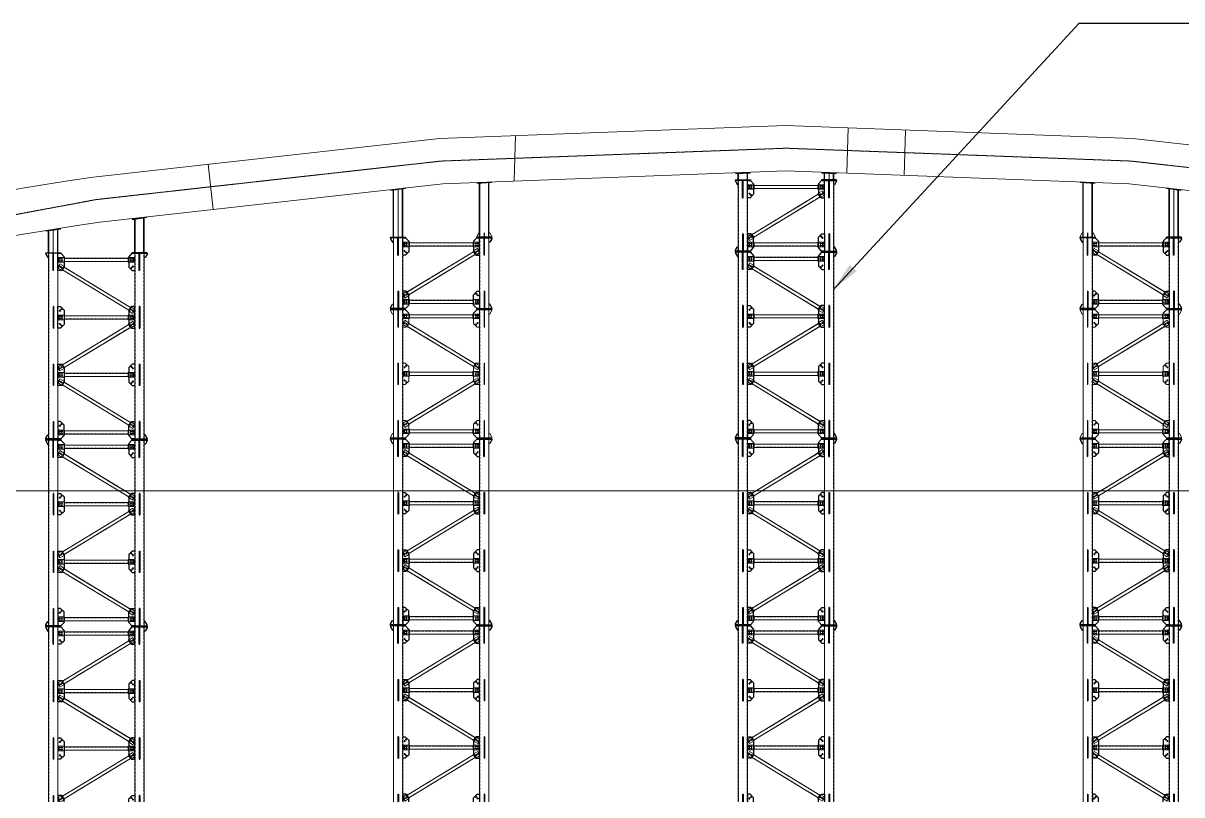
# Model space of a CAD drawing. Extents: x -2876908 to 633791, y -1383861 to 872234.
# Drawn here: x -250370 to -210044, y 766935 to 793777 of the extents above; entities that cross this region are included whole.
import ezdxf

# ---------------------------------------------------------------- set-up
doc = ezdxf.new("R2010")
doc.units = 0
doc.header["$LTSCALE"] = 5
doc.header["$MEASUREMENT"] = 0
doc.linetypes.add('CENTER', pattern=[2, 1.25, -0.25, 0.25, -0.25])
doc.linetypes.add('DASHED', pattern=[0.75, 0.5, -0.25])
doc.layers.get('0').update_dxf_attribs({"linetype": 'CONTINUOUS', "lineweight": 25})
for name, color, linetype, lineweight in [('2细实线', 5, 'CONTINUOUS', 18), ('3中心线', 6, 'CENTER', 18), ('5标注', 3, 'CONTINUOUS', 15), ('7边界线', 8, 'CONTINUOUS', 15), ('DIM', 3, 'CONTINUOUS', 0), ('STGJ_BOLT_THIN', 9, 'CONTINUOUS', 0), ('STXT_XG_END_THIN', 2, 'CONTINUOUS', 0), ('STXT_XG_THIN', 2, 'CONTINUOUS', 0), ('STXT_XG_TNDSH', 6, 'DASHED', 0)]:
    doc.layers.add(name, color=color, linetype=linetype, lineweight=lineweight)
doc.layers.add('M_Prof', color=2, linetype='CONTINUOUS')
doc.layers.add('M_Profx', color=2, linetype='CONTINUOUS')
doc.styles.add('TSSD_Dimension', font='tssdeng.shx', dxfattribs={"width": 0.7, "bigfont": 'hztxt.shx'})
doc.dimstyles.new('TSSD_100_100', dxfattribs={"dimtxt": 300, "dimasz": 100, "dimexe": 100, "dimexo": 250, "dimgap": 100, "dimtad": 1, "dimdec": 0, "dimzin": 0, "dimdsep": 46, "dimtxsty": 'TSSD_Dimension', "dimblk": 'ARCHTICK', "dimblk1": 'ARCHTICK', "dimblk2": 'ARCHTICK', "dimcen": 0, "dimdle": 100, "dimclrt": 7, "dimadec": 0, "dimazin": 0, "dimtfac": 1, "dimtdec": 0, "dimtix": 1, "dimtmove": 2, "dimatfit": 3, "dimfxl": 1, "dimtolj": 1, "dimtzin": 0, "dimarcsym": 0})

# ---------------------------------------------------------------- blocks, each defined once
blk = doc.blocks.new('立面图')
at = {"layer": '3中心线'}
blk.add_lwpolyline([(340445, 946), (349873, 5710), (362873, 11231), (375873, 15705), (388873, 19130), (400873, 21362), (412873, 22701), (424873, 23148), (436873, 22701), (448873, 21362), (460873, 19130), (473873, 15705), (486873, 11231), (499873, 5710), (509301, 946)], dxfattribs=at)
at = {"layer": '7边界线', "ltscale": 0.1}
for p, q in [((426990, 22296), (427037, 23860)), ((415411, 22024), (415458, 23588)), ((428987, 22202), (429034, 23765)), ((404764, 22591), (404939, 21021))]:
    blk.add_line(p, q, dxfattribs=at)
for points in [[(400757, 22144), (412815, 23490), (424873, 23938), (436932, 23490), (448990, 22144)], [(400990, 20580), (412932, 21913), (424873, 22357), (436815, 21913), (448757, 20580)]]:
    blk.add_lwpolyline(points, dxfattribs=at)
for centre, radius, start, end in [((426713, -151010), 175088, 98.52519, 106.95875), ((426612, -150318), 172808, 98.52687, 106.99449)]:
    blk.add_arc(centre, radius, start, end, dxfattribs=at)
blk = doc.blocks.new('孔')
blk.add_circle((22022, 20887), 13.3)
at = {"layer": 'STGJ_BOLT_THIN'}
for p, q in [((21992, 20887), (22052, 20887)), ((22022, 20917), (22022, 20857))]:
    blk.add_line(p, q, dxfattribs=at)
blk = doc.blocks.new('6.5M11')
at = {"color": 5}
for p, q in [((128499, 27955), (128499, 28558)), ((128519, 27955), (128519, 28558)), ((128519, 27955), (128499, 27955)), ((128499, 24701), (128499, 23955)), ((128499, 24701), (128519, 24701)), ((128519, 24701), (128519, 23955)), ((128519, 23955), (128499, 23955))]:
    blk.add_line(p, q, dxfattribs=at)
for p, q in [((128499, 28377), (128519, 28377)), ((128499, 28350), (128519, 28350)), ((128499, 28307), (128519, 28307)), ((128499, 28280), (128519, 28280)), ((128499, 28114), (128519, 28114)), ((128499, 28088), (128519, 28088)), ((128499, 28078), (128519, 28078)), ((128499, 28051), (128519, 28051)), ((128499, 26605), (128519, 26605)), ((128499, 26579), (128519, 26579)), ((128499, 26569), (128519, 26569)), ((128499, 26543), (128519, 26543)), ((128499, 26377), (128519, 26377)), ((128499, 26350), (128519, 26350)), ((128499, 26307), (128519, 26307)), ((128499, 26280), (128519, 26280)), ((128499, 26101), (128519, 26101)), ((128499, 26065), (128519, 26065)), ((128519, 24605), (128499, 24605)), ((128519, 24579), (128499, 24579)), ((128519, 24569), (128499, 24569)), ((128519, 24543), (128499, 24543)), ((128519, 24377), (128499, 24377)), ((128519, 24350), (128499, 24350)), ((128519, 24307), (128499, 24307)), ((128519, 24280), (128499, 24280)), ((128519, 24101), (128499, 24101)), ((128519, 24065), (128499, 24065)), ((128519, 22605), (128499, 22605)), ((128519, 22579), (128499, 22579)), ((128519, 22569), (128499, 22569)), ((128519, 22543), (128499, 22543)), ((128519, 22377), (128499, 22377)), ((128519, 22350), (128499, 22350)), ((128519, 22307), (128499, 22307)), ((128519, 22280), (128499, 22280))]:
    blk.add_line(p, q)
at = {"color": 241}
for p, q in [((128499, 26701), (128499, 25955)), ((128519, 26701), (128499, 26701)), ((128519, 26701), (128519, 25955)), ((128499, 25955), (128519, 25955)), ((128499, 22701), (128499, 22093)), ((128499, 22701), (128519, 22701)), ((128519, 22701), (128519, 22093))]:
    blk.add_line(p, q, dxfattribs=at)
at = {"color": 6}
for points in [[(128247, 28578), (128772, 28578), (128772, 28558), (128247, 28558)], [(128247, 22078), (128772, 22078), (128772, 22098), (128247, 22098)]]:
    blk.add_lwpolyline(points, close=True, dxfattribs=at)
for points in [[(128247, 28558), (128247, 28528), (128317, 28408), (128347, 28408)], [(128247, 28558), (128247, 28528), (128317, 28408), (128347, 28408)], [(128247, 22098), (128247, 22128), (128317, 22248), (128347, 22248)], [(128247, 22098), (128247, 22128), (128317, 22248), (128347, 22248)]]:
    blk.add_lwpolyline(points, dxfattribs=at)
at = {"color": 241}
for points in [[(128672, 28558), (128772, 28558), (128882, 28438), (128882, 28109), (128789, 27955), (128672, 27955), (128672, 28558)], [(128672, 24701), (128789, 24701), (128882, 24548), (128882, 24109), (128789, 23955), (128672, 23955), (128672, 24701)]]:
    blk.add_lwpolyline(points, dxfattribs=at)
at = {"color": 5}
for points in [[(128672, 26701), (128761, 26701), (128882, 26580), (128882, 26077), (128761, 25955), (128672, 25955), (128672, 26701)], [(128672, 22701), (128672, 22098), (128772, 22098), (128882, 22218), (128882, 22580), (128761, 22701), (128672, 22701)]]:
    blk.add_lwpolyline(points, dxfattribs=at)
at = {"layer": 'STXT_XG_END_THIN'}
for p, q in [((128347, 28558), (128672, 28558)), ((128347, 22098), (128672, 22098))]:
    blk.add_line(p, q, dxfattribs=at)
at = {"layer": 'STXT_XG_THIN', "color": 2}
for p, q in [((128347, 28558), (128347, 22098)), ((128672, 28558), (128672, 22098))]:
    blk.add_line(p, q, dxfattribs=at)
at = {"layer": 'STXT_XG_TNDSH', "color": 2}
for p, q in [((128355, 28558), (128355, 22098)), ((128664, 28558), (128664, 22098))]:
    blk.add_line(p, q, dxfattribs=at)
for p in [(106715, 7476), (106715, 7406), (106785, 7476), (106785, 7406), (106715, 7213), (106775, 7177), (106715, 5476), (106715, 5406), (106785, 5476), (106785, 5406), (106715, 5213), (106765, 5164), (106715, 3476), (106715, 3406), (106785, 3476), (106785, 3406), (106715, 3213), (106775, 3177)]:
    blk.add_blockref('孔', p)
at = {"xscale": -1, "rotation": 180}
for p in [(106765, 47493), (106715, 47443), (106715, 47251), (106715, 47181), (106785, 47251), (106785, 47181), (106775, 45480), (106715, 45443), (106715, 43443), (106765, 43493), (106715, 43251), (106715, 43181), (106785, 43251), (106785, 43181)]:
    blk.add_blockref('孔', p, dxfattribs=at)
blk = doc.blocks.new('6.5M222')
at = {"color": 241}
for p, q in [((130499, 27955), (130499, 28558)), ((130519, 27955), (130519, 28558)), ((130519, 27955), (130499, 27955)), ((130499, 24701), (130499, 23955)), ((130499, 24701), (130519, 24701)), ((130519, 24701), (130519, 23955)), ((130519, 23955), (130499, 23955))]:
    blk.add_line(p, q, dxfattribs=at)
for p, q in [((130499, 28377), (130519, 28377)), ((130499, 28350), (130519, 28350)), ((130499, 28307), (130519, 28307)), ((130499, 28280), (130519, 28280)), ((130499, 28114), (130519, 28114)), ((130499, 28088), (130519, 28088)), ((130499, 28078), (130519, 28078)), ((130499, 28051), (130519, 28051)), ((130499, 26605), (130519, 26605)), ((130499, 26579), (130519, 26579)), ((130499, 26569), (130519, 26569)), ((130499, 26543), (130519, 26543)), ((130499, 26377), (130519, 26377)), ((130499, 26350), (130519, 26350)), ((130499, 26307), (130519, 26307)), ((130499, 26280), (130519, 26280)), ((130499, 26101), (130519, 26101)), ((130499, 26065), (130519, 26065)), ((130519, 24605), (130499, 24605)), ((130519, 24579), (130499, 24579)), ((130519, 24569), (130499, 24569)), ((130519, 24543), (130499, 24543)), ((130519, 24377), (130499, 24377)), ((130519, 24350), (130499, 24350)), ((130519, 24307), (130499, 24307)), ((130519, 24280), (130499, 24280)), ((130519, 24101), (130499, 24101)), ((130519, 24065), (130499, 24065)), ((130499, 22605), (130519, 22605)), ((130499, 22579), (130519, 22579)), ((130499, 22569), (130519, 22569)), ((130499, 22543), (130519, 22543)), ((130499, 22377), (130519, 22377)), ((130499, 22350), (130519, 22350)), ((130499, 22307), (130519, 22307)), ((130499, 22280), (130519, 22280))]:
    blk.add_line(p, q)
at = {"color": 5}
for p, q in [((130499, 26701), (130499, 25955)), ((130519, 26701), (130499, 26701)), ((130519, 26701), (130519, 25955)), ((130499, 25955), (130519, 25955)), ((130499, 22701), (130499, 22098)), ((130519, 22701), (130499, 22701)), ((130519, 22701), (130519, 22098))]:
    blk.add_line(p, q, dxfattribs=at)
for points in [[(130347, 28558), (130247, 28558), (130137, 28438), (130137, 28077), (130258, 27955), (130347, 27955)], [(130347, 24701), (130258, 24701), (130137, 24580), (130137, 24077), (130258, 23955), (130347, 23955)]]:
    blk.add_lwpolyline(points, dxfattribs=at)
at = {"color": 6}
for points in [[(130772, 28578), (130247, 28578), (130247, 28558), (130772, 28558)], [(130772, 22078), (130247, 22078), (130247, 22098), (130772, 22098)]]:
    blk.add_lwpolyline(points, close=True, dxfattribs=at)
for points in [[(130772, 28558), (130772, 28528), (130702, 28408), (130672, 28408)], [(130772, 28558), (130772, 28528), (130702, 28408), (130672, 28408)], [(130772, 22098), (130772, 22128), (130702, 22248), (130672, 22248)], [(130772, 22098), (130772, 22128), (130702, 22248), (130672, 22248)]]:
    blk.add_lwpolyline(points, dxfattribs=at)
at = {"color": 241}
for points in [[(130347, 26701), (130230, 26701), (130137, 26548), (130137, 26109), (130230, 25955), (130347, 25955), (130347, 26701)], [(130347, 22701), (130347, 22098), (130247, 22098), (130137, 22218), (130137, 22548), (130230, 22701), (130347, 22701)]]:
    blk.add_lwpolyline(points, dxfattribs=at)
at = {"layer": 'STXT_XG_END_THIN'}
for p, q in [((130672, 28558), (130347, 28558)), ((130672, 22098), (130347, 22098))]:
    blk.add_line(p, q, dxfattribs=at)
at = {"layer": 'STXT_XG_THIN', "color": 2}
for p, q in [((130347, 22098), (130347, 28558)), ((130672, 22098), (130672, 28558))]:
    blk.add_line(p, q, dxfattribs=at)
at = {"layer": 'STXT_XG_TNDSH', "color": 2}
for p, q in [((130355, 22098), (130355, 28558)), ((130664, 22098), (130664, 28558))]:
    blk.add_line(p, q, dxfattribs=at)
at = {"xscale": -1}
for p in [(152234, 7476), (152234, 7406), (152304, 7476), (152304, 7406), (152254, 7164), (152304, 7213), (152234, 5476), (152234, 5406), (152304, 5476), (152304, 5406), (152244, 5177), (152304, 5213), (152234, 3476), (152234, 3406), (152304, 3476), (152304, 3406), (152254, 3164), (152304, 3213)]:
    blk.add_blockref('孔', p, dxfattribs=at)
at = {"rotation": 180}
for p in [(152244, 47480), (152304, 47443), (152254, 45493), (152304, 45443), (152244, 43480), (152304, 43443), (152234, 43251), (152234, 43181), (152304, 43251), (152304, 43181)]:
    blk.add_blockref('孔', p, dxfattribs=at)
blk = doc.blocks.new('sahdlfhaskfhkjs')
at = {"layer": 'STXT_XG_END_THIN', "color": 3}
for p, q in [((11556664, 547825), (11556664, 547665)), ((11556664, 547665), (11556874, 547665)), ((11559299, 547665), (11559299, 547825)), ((11556664, 545825), (11556664, 545665)), ((11556664, 545665), (11556874, 545665)), ((11559299, 545665), (11559299, 545825)), ((11556664, 543825), (11556664, 543665)), ((11556664, 543665), (11556874, 543665)), ((11559299, 543665), (11559299, 543825)), ((11556664, 541825), (11556664, 541665)), ((11556664, 541665), (11556874, 541665)), ((11559299, 541665), (11559299, 541825))]:
    blk.add_line(p, q, dxfattribs=at)
at = {"layer": 'STXT_XG_THIN', "color": 3}
for p, q in [((11556874, 547825), (11556664, 547825)), ((11556864, 547825), (11556864, 547665)), ((11556874, 547825), (11556874, 547665)), ((11559089, 547802), (11556874, 547802)), ((11559089, 547688), (11556874, 547688)), ((11559089, 547825), (11559089, 547665)), ((11559299, 547825), (11559089, 547825)), ((11559299, 547665), (11559089, 547665)), ((11559099, 547825), (11559099, 547665)), ((11556874, 545825), (11556664, 545825)), ((11556864, 545825), (11556864, 545665)), ((11556874, 545825), (11556874, 545665)), ((11559089, 545802), (11556874, 545802)), ((11559089, 545688), (11556874, 545688)), ((11559089, 545825), (11559089, 545665)), ((11559299, 545825), (11559089, 545825)), ((11559299, 545665), (11559089, 545665)), ((11559099, 545825), (11559099, 545665)), ((11556874, 543825), (11556664, 543825)), ((11556864, 543825), (11556864, 543665)), ((11556874, 543825), (11556874, 543665)), ((11559089, 543802), (11556874, 543802)), ((11559089, 543688), (11556874, 543688)), ((11559089, 543825), (11559089, 543665)), ((11559299, 543825), (11559089, 543825)), ((11559299, 543665), (11559089, 543665)), ((11559099, 543825), (11559099, 543665)), ((11556874, 541825), (11556664, 541825)), ((11556864, 541825), (11556864, 541665)), ((11556874, 541825), (11556874, 541665)), ((11559089, 541802), (11556874, 541802)), ((11559089, 541688), (11556874, 541688)), ((11559089, 541825), (11559089, 541665)), ((11559299, 541825), (11559089, 541825)), ((11559299, 541665), (11559089, 541665)), ((11559099, 541825), (11559099, 541665))]:
    blk.add_line(p, q, dxfattribs=at)
at = {"layer": 'STXT_XG_THIN', "color": 241}
for p, q in [((11556664, 547530), (11556712, 547609)), ((11556664, 547530), (11556664, 547451)), ((11556664, 547451), (11556787, 547377)), ((11556870, 547513), (11556712, 547609)), ((11556862, 547519), (11556779, 547382)), ((11556870, 547513), (11556787, 547377)), ((11559105, 545997), (11556799, 547396)), ((11559164, 546094), (11556858, 547494)), ((11559176, 546114), (11559093, 545977)), ((11559184, 546108), (11559101, 545972)), ((11559299, 546039), (11559176, 546114)), ((11559299, 545960), (11559299, 546039)), ((11559093, 545977), (11559251, 545881)), ((11559093, 545513), (11559251, 545609)), ((11559299, 545960), (11559251, 545881)), ((11559299, 545530), (11559251, 545609)), ((11559105, 545494), (11556799, 544094)), ((11559164, 545396), (11556858, 543997)), ((11559176, 545377), (11559093, 545513)), ((11559184, 545382), (11559101, 545519)), ((11559299, 545451), (11559176, 545377)), ((11559299, 545530), (11559299, 545451)), ((11556664, 544039), (11556787, 544114)), ((11556664, 543960), (11556664, 544039)), ((11556862, 543972), (11556779, 544108)), ((11556870, 543977), (11556787, 544114)), ((11556664, 543960), (11556712, 543881)), ((11556664, 543530), (11556712, 543609)), ((11556870, 543977), (11556712, 543881)), ((11556870, 543513), (11556712, 543609)), ((11556664, 543530), (11556664, 543451)), ((11556664, 543451), (11556787, 543377)), ((11556862, 543519), (11556779, 543382)), ((11556870, 543513), (11556787, 543377)), ((11559105, 541997), (11556799, 543396)), ((11559164, 542094), (11556858, 543494)), ((11559176, 542114), (11559093, 541977)), ((11559093, 541977), (11559251, 541881)), ((11559184, 542108), (11559101, 541972)), ((11559299, 542039), (11559176, 542114)), ((11559299, 541960), (11559299, 542039)), ((11559299, 541960), (11559251, 541881))]:
    blk.add_line(p, q, dxfattribs=at)
at = {"layer": 'STXT_XG_TNDSH', "color": 3}
for p, q in [((11559089, 547798), (11556874, 547798)), ((11559089, 547692), (11556874, 547692)), ((11559089, 545798), (11556874, 545798)), ((11559089, 545692), (11556874, 545692)), ((11559089, 543798), (11556874, 543798)), ((11559089, 543692), (11556874, 543692)), ((11559089, 541798), (11556874, 541798)), ((11559089, 541692), (11556874, 541692))]:
    blk.add_line(p, q, dxfattribs=at)
at = {"layer": 'STXT_XG_TNDSH', "color": 241}
for p, q in [((11559107, 546000), (11556801, 547400)), ((11559162, 546091), (11556856, 547490)), ((11559107, 545490), (11556801, 544091)), ((11559162, 545400), (11556856, 544000)), ((11559107, 542000), (11556801, 543400)), ((11559162, 542091), (11556856, 543490))]:
    blk.add_line(p, q, dxfattribs=at)
for name, p in [('6.5M11', (11427972, 519417)), ('6.5M222', (11428972, 519417))]:
    blk.add_blockref(name, p)
blk = doc.blocks.new('hsldhflksfdjl')
at = {"color": 5}
for p, q in [((11524943, 547792), (11524943, 548395)), ((11524963, 547792), (11524963, 548395)), ((11524943, 547792), (11524963, 547792)), ((11527943, 546538), (11527943, 545935)), ((11527963, 546538), (11527943, 546538)), ((11527963, 546538), (11527963, 545935))]:
    blk.add_line(p, q, dxfattribs=at)
for p, q in [((11524963, 548213), (11524943, 548213)), ((11524963, 548186), (11524943, 548186)), ((11524963, 548143), (11524943, 548143)), ((11524963, 548116), (11524943, 548116)), ((11527943, 548213), (11527963, 548213)), ((11527943, 548186), (11527963, 548186)), ((11527943, 548143), (11527963, 548143)), ((11527943, 548116), (11527963, 548116)), ((11524963, 547950), (11524943, 547950)), ((11524963, 547924), (11524943, 547924)), ((11524963, 547914), (11524943, 547914)), ((11524963, 547887), (11524943, 547887)), ((11527943, 547950), (11527963, 547950)), ((11527943, 547924), (11527963, 547924)), ((11527943, 547914), (11527963, 547914)), ((11527943, 547887), (11527963, 547887)), ((11524963, 546442), (11524943, 546442)), ((11524963, 546415), (11524943, 546415)), ((11527943, 546442), (11527963, 546442)), ((11527943, 546415), (11527963, 546415)), ((11524963, 546405), (11524943, 546405)), ((11524963, 546379), (11524943, 546379)), ((11524963, 546213), (11524943, 546213)), ((11524963, 546186), (11524943, 546186)), ((11524963, 546143), (11524943, 546143)), ((11524963, 546116), (11524943, 546116)), ((11527943, 546405), (11527963, 546405)), ((11527943, 546379), (11527963, 546379)), ((11527943, 546213), (11527963, 546213)), ((11527943, 546186), (11527963, 546186)), ((11527943, 546143), (11527963, 546143)), ((11527943, 546116), (11527963, 546116))]:
    blk.add_line(p, q)
at = {"color": 241}
for p, q in [((11527943, 547792), (11527943, 548395)), ((11527963, 547792), (11527963, 548395)), ((11527963, 547792), (11527943, 547792)), ((11524943, 546538), (11524943, 545935)), ((11524943, 546538), (11524963, 546538)), ((11524963, 546538), (11524963, 545935))]:
    blk.add_line(p, q, dxfattribs=at)
at = {"color": 6}
for points in [[(11524691, 548415), (11525216, 548415), (11525216, 548395), (11524691, 548395)], [(11528216, 548415), (11527691, 548415), (11527691, 548395), (11528216, 548395)], [(11524691, 545915), (11525216, 545915), (11525216, 545935), (11524691, 545935)], [(11528216, 545915), (11527691, 545915), (11527691, 545935), (11528216, 545935)]]:
    blk.add_lwpolyline(points, close=True, dxfattribs=at)
for points in [[(11524691, 548395), (11524691, 548365), (11524761, 548245), (11524791, 548245)], [(11524691, 548395), (11524691, 548365), (11524761, 548245), (11524791, 548245)], [(11528216, 548395), (11528216, 548365), (11528146, 548245), (11528116, 548245)], [(11528216, 548395), (11528216, 548365), (11528146, 548245), (11528116, 548245)], [(11524691, 545935), (11524691, 545965), (11524761, 546085), (11524791, 546085)], [(11524691, 545935), (11524691, 545965), (11524761, 546085), (11524791, 546085)], [(11528216, 545935), (11528216, 545965), (11528146, 546085), (11528116, 546085)], [(11528216, 545935), (11528216, 545965), (11528146, 546085), (11528116, 546085)]]:
    blk.add_lwpolyline(points, dxfattribs=at)
at = {"color": 241}
for points in [[(11525116, 547792), (11525116, 548395), (11525216, 548395), (11525326, 548275), (11525326, 547945), (11525233, 547792), (11525116, 547792)], [(11527791, 546538), (11527791, 545935), (11527691, 545935), (11527580, 546055), (11527580, 546384), (11527674, 546538), (11527791, 546538)]]:
    blk.add_lwpolyline(points, dxfattribs=at)
at = {"color": 5}
for points in [[(11527791, 547792), (11527791, 548395), (11527691, 548395), (11527580, 548275), (11527580, 547913), (11527701, 547792), (11527791, 547792)], [(11525116, 546538), (11525116, 545935), (11525216, 545935), (11525326, 546055), (11525326, 546416), (11525205, 546538), (11525116, 546538)]]:
    blk.add_lwpolyline(points, dxfattribs=at)
at = {"layer": 'STXT_XG_END_THIN'}
for p, q in [((11524791, 548395), (11525116, 548395)), ((11528116, 548395), (11527791, 548395)), ((11524791, 545935), (11525116, 545935)), ((11528116, 545935), (11527791, 545935))]:
    blk.add_line(p, q, dxfattribs=at)
at = {"layer": 'STXT_XG_END_THIN', "color": 3}
for p, q in [((11525136, 548245), (11525136, 548085)), ((11525136, 548085), (11525346, 548085)), ((11527771, 548085), (11527771, 548245)), ((11525136, 546245), (11525136, 546085)), ((11525136, 546085), (11525346, 546085)), ((11527771, 546085), (11527771, 546245))]:
    blk.add_line(p, q, dxfattribs=at)
at = {"layer": 'STXT_XG_THIN', "color": 2}
for p, q in [((11524791, 548395), (11524791, 545935)), ((11525116, 548395), (11525116, 545935)), ((11527791, 545935), (11527791, 548395)), ((11528116, 545935), (11528116, 548395))]:
    blk.add_line(p, q, dxfattribs=at)
at = {"layer": 'STXT_XG_THIN', "color": 3}
for p, q in [((11525346, 548245), (11525136, 548245)), ((11525336, 548245), (11525336, 548085)), ((11525346, 548245), (11525346, 548085)), ((11527560, 548222), (11525346, 548222)), ((11527560, 548108), (11525346, 548108)), ((11527560, 548245), (11527560, 548085)), ((11527771, 548245), (11527560, 548245)), ((11527771, 548085), (11527560, 548085)), ((11527570, 548245), (11527570, 548085)), ((11525346, 546245), (11525136, 546245)), ((11525336, 546245), (11525336, 546085)), ((11525346, 546245), (11525346, 546085)), ((11527560, 546222), (11525346, 546222)), ((11527560, 546108), (11525346, 546108)), ((11527560, 546245), (11527560, 546085)), ((11527771, 546245), (11527560, 546245)), ((11527771, 546085), (11527560, 546085)), ((11527570, 546245), (11527570, 546085))]:
    blk.add_line(p, q, dxfattribs=at)
at = {"layer": 'STXT_XG_THIN', "color": 241}
for p, q in [((11525136, 547950), (11525184, 548029)), ((11525342, 547933), (11525184, 548029)), ((11525136, 547950), (11525136, 547871)), ((11525136, 547871), (11525259, 547796)), ((11525333, 547938), (11525250, 547801)), ((11525342, 547933), (11525259, 547796)), ((11527576, 546416), (11525271, 547816)), ((11527636, 546514), (11525330, 547913)), ((11527647, 546533), (11527564, 546396)), ((11527656, 546528), (11527573, 546391)), ((11527771, 546458), (11527647, 546533)), ((11527771, 546380), (11527771, 546458)), ((11527564, 546396), (11527723, 546300)), ((11527771, 546380), (11527723, 546300))]:
    blk.add_line(p, q, dxfattribs=at)
at = {"layer": 'STXT_XG_TNDSH', "color": 2}
for p, q in [((11524799, 548395), (11524799, 545935)), ((11525108, 548395), (11525108, 545935)), ((11527799, 545935), (11527799, 548395)), ((11528108, 545935), (11528108, 548395))]:
    blk.add_line(p, q, dxfattribs=at)
at = {"layer": 'STXT_XG_TNDSH', "color": 3}
for p, q in [((11527560, 548218), (11525346, 548218)), ((11527560, 548112), (11525346, 548112)), ((11527560, 546218), (11525346, 546218)), ((11527560, 546112), (11525346, 546112))]:
    blk.add_line(p, q, dxfattribs=at)
at = {"layer": 'STXT_XG_TNDSH', "color": 241}
for p, q in [((11527578, 546419), (11525273, 547819)), ((11527633, 546510), (11525328, 547910))]:
    blk.add_line(p, q, dxfattribs=at)
for p in [(11503159, 527312), (11503159, 527242), (11503229, 527312), (11503229, 527242), (11503159, 527050), (11503219, 527013)]:
    blk.add_blockref('孔', p)
at = {"xscale": -1}
for p in [(11549677, 527312), (11549677, 527242), (11549747, 527312), (11549747, 527242), (11549698, 527000), (11549747, 527050)]:
    blk.add_blockref('孔', p, dxfattribs=at)
at = {"xscale": -1, "rotation": 180}
for p in [(11503159, 567280), (11503208, 567329), (11503159, 567087), (11503159, 567017), (11503229, 567087), (11503229, 567017)]:
    blk.add_blockref('孔', p, dxfattribs=at)
at = {"rotation": 180}
for p in [(11549688, 567316), (11549747, 567280), (11549677, 567087), (11549677, 567017), (11549747, 567087), (11549747, 567017)]:
    blk.add_blockref('孔', p, dxfattribs=at)
blk = doc.blocks.new('flhdasdhfksfdjl')
at = {"color": 241}
for p, q in [((11534671, 549419), (11534671, 550022)), ((11534691, 549419), (11534691, 550022)), ((11534671, 549419), (11534691, 549419)), ((11537671, 548165), (11537671, 547419)), ((11537671, 548165), (11537691, 548165)), ((11537691, 548165), (11537691, 547419)), ((11537691, 547419), (11537671, 547419)), ((11534671, 546165), (11534671, 545562)), ((11534671, 546165), (11534691, 546165)), ((11534691, 546165), (11534691, 545562))]:
    blk.add_line(p, q, dxfattribs=at)
for p, q in [((11534691, 549840), (11534671, 549840)), ((11534691, 549813), (11534671, 549813)), ((11534691, 549770), (11534671, 549770)), ((11534691, 549743), (11534671, 549743)), ((11537691, 549840), (11537671, 549840)), ((11537691, 549813), (11537671, 549813)), ((11537691, 549770), (11537671, 549770)), ((11537691, 549743), (11537671, 549743)), ((11534691, 549578), (11534671, 549578)), ((11534691, 549551), (11534671, 549551)), ((11534691, 549541), (11534671, 549541)), ((11534691, 549515), (11534671, 549515)), ((11537691, 549578), (11537671, 549578)), ((11537691, 549551), (11537671, 549551)), ((11537691, 549541), (11537671, 549541)), ((11537691, 549515), (11537671, 549515)), ((11534691, 548069), (11534671, 548069)), ((11534691, 548042), (11534671, 548042)), ((11534691, 548033), (11534671, 548033)), ((11537691, 548069), (11537671, 548069)), ((11537691, 548042), (11537671, 548042)), ((11537691, 548033), (11537671, 548033)), ((11534691, 548006), (11534671, 548006)), ((11534691, 547840), (11534671, 547840)), ((11534691, 547813), (11534671, 547813)), ((11534691, 547770), (11534671, 547770)), ((11534691, 547743), (11534671, 547743)), ((11537691, 548006), (11537671, 548006)), ((11537691, 547840), (11537671, 547840)), ((11537691, 547813), (11537671, 547813)), ((11537691, 547770), (11537671, 547770)), ((11537691, 547743), (11537671, 547743)), ((11534691, 547564), (11534671, 547564)), ((11534691, 547528), (11534671, 547528)), ((11537691, 547564), (11537671, 547564)), ((11537691, 547528), (11537671, 547528)), ((11534691, 546069), (11534671, 546069)), ((11534691, 546042), (11534671, 546042)), ((11534691, 546033), (11534671, 546033)), ((11537691, 546069), (11537671, 546069)), ((11537691, 546042), (11537671, 546042)), ((11537691, 546033), (11537671, 546033)), ((11534691, 546006), (11534671, 546006)), ((11534691, 545840), (11534671, 545840)), ((11534691, 545813), (11534671, 545813)), ((11534691, 545770), (11534671, 545770)), ((11534691, 545743), (11534671, 545743)), ((11537691, 546006), (11537671, 546006)), ((11537691, 545840), (11537671, 545840)), ((11537691, 545813), (11537671, 545813)), ((11537691, 545770), (11537671, 545770)), ((11537691, 545743), (11537671, 545743))]:
    blk.add_line(p, q)
at = {"color": 5}
for p, q in [((11537671, 549419), (11537671, 550022)), ((11537691, 549419), (11537691, 550022)), ((11537671, 549419), (11537691, 549419)), ((11534671, 548165), (11534671, 547419)), ((11534671, 548165), (11534691, 548165)), ((11534691, 548165), (11534691, 547419)), ((11534691, 547419), (11534671, 547419)), ((11537671, 546165), (11537671, 545562)), ((11537671, 546165), (11537691, 546165)), ((11537691, 546165), (11537691, 545562))]:
    blk.add_line(p, q, dxfattribs=at)
at = {"color": 6}
for points in [[(11534418, 550042), (11534943, 550042), (11534943, 550022), (11534418, 550022)], [(11537943, 550042), (11537418, 550042), (11537418, 550022), (11537943, 550022)], [(11534418, 545542), (11534943, 545542), (11534943, 545562), (11534418, 545562)], [(11537943, 545542), (11537418, 545542), (11537418, 545562), (11537943, 545562)]]:
    blk.add_lwpolyline(points, close=True, dxfattribs=at)
for points in [[(11534418, 550022), (11534418, 549992), (11534488, 549872), (11534518, 549872)], [(11534418, 550022), (11534418, 549992), (11534488, 549872), (11534518, 549872)], [(11537943, 550022), (11537943, 549992), (11537873, 549872), (11537843, 549872)], [(11537943, 550022), (11537943, 549992), (11537873, 549872), (11537843, 549872)], [(11534418, 545562), (11534418, 545592), (11534488, 545712), (11534518, 545712)], [(11534418, 545562), (11534418, 545592), (11534488, 545712), (11534518, 545712)], [(11537943, 545562), (11537943, 545592), (11537873, 545712), (11537843, 545712)], [(11537943, 545562), (11537943, 545592), (11537873, 545712), (11537843, 545712)]]:
    blk.add_lwpolyline(points, dxfattribs=at)
at = {"color": 5}
for points in [[(11534843, 550022), (11534943, 550022), (11535054, 549902), (11535054, 549540), (11534932, 549419), (11534843, 549419)], [(11537518, 548165), (11537429, 548165), (11537308, 548043), (11537308, 547540), (11537429, 547419), (11537518, 547419)], [(11534843, 546165), (11534843, 545562), (11534943, 545562), (11535054, 545682), (11535054, 546043), (11534932, 546165), (11534843, 546165)]]:
    blk.add_lwpolyline(points, dxfattribs=at)
at = {"color": 241}
for points in [[(11537518, 550022), (11537418, 550022), (11537308, 549897), (11537308, 549572), (11537401, 549419), (11537518, 549419), (11537518, 550022)], [(11534843, 548165), (11534960, 548165), (11535054, 548011), (11535054, 547572), (11534960, 547419), (11534843, 547419), (11534843, 548165)], [(11537518, 546165), (11537518, 545562), (11537418, 545562), (11537308, 545687), (11537308, 546011), (11537401, 546165), (11537518, 546165)]]:
    blk.add_lwpolyline(points, dxfattribs=at)
at = {"layer": 'DIM'}
for p, q in [((11534843, 545997), (11534843, 546449)), ((11537518, 546210), (11537518, 546547))]:
    blk.add_line(p, q, dxfattribs=at)
at = {"layer": 'STXT_XG_END_THIN'}
for p, q in [((11534518, 550022), (11534843, 550022)), ((11537843, 550022), (11537518, 550022)), ((11534518, 545562), (11534843, 545562)), ((11537843, 545562), (11537518, 545562))]:
    blk.add_line(p, q, dxfattribs=at)
at = {"layer": 'STXT_XG_END_THIN', "color": 3}
for p, q in [((11534863, 549872), (11534863, 549712)), ((11534863, 549712), (11535074, 549712)), ((11537498, 549712), (11537498, 549872)), ((11534863, 547872), (11534863, 547712)), ((11534863, 547712), (11535074, 547712)), ((11537498, 547712), (11537498, 547872)), ((11534863, 545872), (11534863, 545712)), ((11534863, 545712), (11535074, 545712)), ((11537498, 545712), (11537498, 545872))]:
    blk.add_line(p, q, dxfattribs=at)
at = {"layer": 'STXT_XG_THIN', "color": 2}
for p, q in [((11534518, 550022), (11534518, 545562)), ((11534843, 550022), (11534843, 545562)), ((11537518, 545562), (11537518, 550022)), ((11537843, 545562), (11537843, 550022))]:
    blk.add_line(p, q, dxfattribs=at)
at = {"layer": 'STXT_XG_THIN', "color": 3}
for p, q in [((11535074, 549872), (11534863, 549872)), ((11535064, 549872), (11535064, 549712)), ((11535074, 549872), (11535074, 549712)), ((11537288, 549849), (11535074, 549849)), ((11537288, 549735), (11535074, 549735)), ((11537288, 549872), (11537288, 549712)), ((11537498, 549872), (11537288, 549872)), ((11537498, 549712), (11537288, 549712)), ((11537298, 549872), (11537298, 549712)), ((11535074, 547872), (11534863, 547872)), ((11535064, 547872), (11535064, 547712)), ((11535074, 547872), (11535074, 547712)), ((11537288, 547849), (11535074, 547849)), ((11537288, 547735), (11535074, 547735)), ((11537288, 547872), (11537288, 547712)), ((11537498, 547872), (11537288, 547872)), ((11537498, 547712), (11537288, 547712)), ((11537298, 547872), (11537298, 547712)), ((11535074, 545872), (11534863, 545872)), ((11535064, 545872), (11535064, 545712)), ((11535074, 545872), (11535074, 545712)), ((11537288, 545849), (11535074, 545849)), ((11537288, 545735), (11535074, 545735)), ((11537288, 545872), (11537288, 545712)), ((11537498, 545872), (11537288, 545872)), ((11537498, 545712), (11537288, 545712)), ((11537298, 545872), (11537298, 545712))]:
    blk.add_line(p, q, dxfattribs=at)
at = {"layer": 'STXT_XG_THIN', "color": 241}
for p, q in [((11537292, 549560), (11537450, 549656)), ((11537498, 549577), (11537450, 549656)), ((11537304, 549540), (11534998, 548141)), ((11537363, 549443), (11535057, 548043)), ((11537375, 549423), (11537292, 549560)), ((11537383, 549428), (11537300, 549565)), ((11537498, 549498), (11537375, 549423)), ((11537498, 549577), (11537498, 549498)), ((11534863, 548085), (11534986, 548160)), ((11534863, 548007), (11534863, 548085)), ((11535061, 548018), (11534978, 548155)), ((11535069, 548023), (11534986, 548160)), ((11534863, 548007), (11534911, 547927)), ((11534863, 547577), (11534911, 547656)), ((11535069, 548023), (11534911, 547927)), ((11535069, 547560), (11534911, 547656)), ((11534863, 547577), (11534863, 547498)), ((11534863, 547498), (11534986, 547423)), ((11535061, 547565), (11534978, 547428)), ((11535069, 547560), (11534986, 547423)), ((11537304, 546043), (11534998, 547443)), ((11537363, 546141), (11535057, 547540)), ((11537375, 546160), (11537292, 546023)), ((11537292, 546023), (11537450, 545927)), ((11537383, 546155), (11537300, 546018)), ((11537498, 546085), (11537375, 546160)), ((11537498, 546007), (11537498, 546085)), ((11537498, 546007), (11537450, 545927))]:
    blk.add_line(p, q, dxfattribs=at)
at = {"layer": 'STXT_XG_TNDSH', "color": 2}
for p, q in [((11534526, 550022), (11534526, 545562)), ((11534835, 550022), (11534835, 545562)), ((11537526, 545562), (11537526, 550022)), ((11537835, 545562), (11537835, 550022))]:
    blk.add_line(p, q, dxfattribs=at)
at = {"layer": 'STXT_XG_TNDSH', "color": 3}
for p, q in [((11537288, 549845), (11535074, 549845)), ((11537288, 549739), (11535074, 549739)), ((11537288, 547845), (11535074, 547845)), ((11537288, 547739), (11535074, 547739)), ((11537288, 545845), (11535074, 545845)), ((11537288, 545739), (11535074, 545739))]:
    blk.add_line(p, q, dxfattribs=at)
at = {"layer": 'STXT_XG_TNDSH', "color": 241}
for p, q in [((11537306, 549537), (11535000, 548137)), ((11537361, 549446), (11535055, 548047)), ((11537306, 546047), (11535000, 547446)), ((11537361, 546137), (11535055, 547537))]:
    blk.add_line(p, q, dxfattribs=at)
for p in [(11512886, 528939), (11512886, 528869), (11512956, 528939), (11512956, 528869), (11512886, 528677), (11512936, 528627), (11512886, 526939), (11512886, 526869), (11512956, 526939), (11512956, 526869), (11512886, 526677), (11512946, 526640)]:
    blk.add_blockref('孔', p)
at = {"xscale": -1}
for p in [(11559405, 528939), (11559405, 528869), (11559475, 528939), (11559475, 528869), (11559415, 528640), (11559475, 528677), (11559405, 526939), (11559405, 526869), (11559475, 526939), (11559475, 526869), (11559425, 526627), (11559475, 526677)]:
    blk.add_blockref('孔', p, dxfattribs=at)
at = {"xscale": -1, "rotation": 180}
for p in [(11512886, 568907), (11512946, 568943), (11512886, 566907), (11512936, 566956), (11512886, 566714), (11512886, 566644), (11512956, 566714), (11512956, 566644)]:
    blk.add_blockref('孔', p, dxfattribs=at)
at = {"rotation": 180}
for p in [(11559425, 568956), (11559475, 568907), (11559415, 566943), (11559475, 566907), (11559405, 566714), (11559405, 566644), (11559475, 566714), (11559475, 566644)]:
    blk.add_blockref('孔', p, dxfattribs=at)
blk = doc.blocks.new('_ArchTick')
at = {"color": 0, "linetype": 'ByBlock', "const_width": 0.5}
blk.add_lwpolyline([(-0.707, -0.707), (0.707, 0.707)], dxfattribs=at)
blk = doc.blocks.new('tisheng2')
at = {"layer": '2细实线'}
blk.add_line((-103984, -11690), (20066, -11690), dxfattribs=at)

msp = doc.modelspace()

# ---------------------------------------------------------------- linework, layer by layer
for p, q in [((-237583.555, 786309.139), (-237583.555, 786329.139)), ((-237058.555, 786309.139), (-237058.555, 786329.139)), ((-234583.555, 786309.139), (-234583.555, 786329.139)), ((-234058.555, 786309.139), (-234058.555, 786329.139)), ((-213583.555, 786309.139), (-213583.555, 786329.139)), ((-213058.555, 786309.139), (-213058.555, 786329.139)), ((-210583.555, 786309.139), (-210583.555, 786329.139)), ((-210058.555, 786309.139), (-210058.555, 786329.139))]:
    msp.add_line(p, q)
at = {"layer": '7边界线'}
for p, q in [((-234483.655, 786479.139), (-234513.055, 786479.139)), ((-234129.055, 786479.139), (-234158.455, 786479.139)), ((-213513.055, 786479.139), (-213483.655, 786479.139)), ((-213158.455, 786479.139), (-213129.055, 786479.139))]:
    msp.add_line(p, q, dxfattribs=at)
for points in [[(-225569.823, 788539.081), (-225070.198, 788565.195), (-225071.242, 788585.18), (-225570.868, 788559.066)], [(-222571.889, 788563.42), (-222072.182, 788538.915), (-222071.201, 788558.903), (-222570.909, 788583.408)], [(-237070.66, 788026.338), (-237565.606, 787953.287), (-237568.528, 787973.085), (-237073.582, 788046.136)], [(-234072.541, 788235.141), (-234571.659, 788200.653), (-234573.038, 788220.618), (-234073.92, 788255.106)], [(-213569.569, 788235.141), (-213070.451, 788200.653), (-213069.072, 788220.618), (-213568.19, 788255.106)], [(-210571.45, 788026.338), (-210076.504, 787953.287), (-210073.582, 787973.085), (-210568.528, 788046.136)], [(-246073.009, 787013.006), (-246568.29, 786942.264), (-246571.12, 786962.076), (-246075.839, 787032.817)], [(-249070.66, 786616.886), (-249565.606, 786543.835), (-249568.528, 786563.633), (-249073.582, 786636.684)]]:
    msp.add_lwpolyline(points, close=True, dxfattribs=at)
at = {"layer": 'DIM'}
for p, q in [((-222321.055, 788571.156), (-222321.055, 788329.139)), ((-237321.055, 788009.61), (-237321.055, 786329.139)), ((-210321.055, 788009.61), (-210321.055, 786329.139)), ((-249321.055, 786600.159), (-249321.055, 785793.228)), ((-234513.055, 786479.139), (-234583.555, 786359.139)), ((-234583.555, 786329.139), (-234583.555, 786359.139)), ((-234326.055, 786479.139), (-234326.055, 786329.139)), ((-234316.055, 786479.139), (-234316.055, 786329.139)), ((-234129.055, 786479.139), (-234058.555, 786359.139)), ((-234058.555, 786329.139), (-234058.555, 786359.139)), ((-213513.055, 786479.139), (-213583.555, 786359.139)), ((-213583.555, 786329.139), (-213583.555, 786359.139)), ((-213326.055, 786479.139), (-213326.055, 786329.139)), ((-213316.055, 786479.139), (-213316.055, 786329.139)), ((-213129.055, 786479.139), (-213058.555, 786359.139)), ((-213058.555, 786329.139), (-213058.555, 786359.139)), ((-237058.555, 786329.139), (-237583.555, 786329.139)), ((-237058.555, 786309.139), (-237583.555, 786309.139)), ((-234058.555, 786329.139), (-234583.555, 786329.139)), ((-234058.555, 786309.139), (-234583.555, 786309.139)), ((-213583.555, 786329.139), (-213058.555, 786329.139)), ((-213583.555, 786309.139), (-213058.555, 786309.139)), ((-210583.555, 786329.139), (-210058.555, 786329.139)), ((-210583.555, 786309.139), (-210058.555, 786309.139))]:
    msp.add_line(p, q, dxfattribs=at)
at = {"layer": 'M_Prof'}
for p, q in [((-225483.655, 788329.139), (-225483.655, 788543.585)), ((-225158.455, 788329.139), (-225158.455, 788560.582)), ((-222483.655, 788329.139), (-222483.655, 788559.093)), ((-222158.455, 788329.139), (-222158.455, 788543.146)), ((-237483.655, 786329.139), (-237483.655, 787965.382)), ((-237158.455, 786329.139), (-237158.455, 788013.38)), ((-234483.655, 786309.139), (-234483.655, 788206.734)), ((-234158.455, 786309.139), (-234158.455, 788229.205)), ((-213483.655, 786309.139), (-213483.655, 788229.205)), ((-213158.455, 786309.139), (-213158.455, 788206.734)), ((-210483.655, 786329.139), (-210483.655, 788013.38)), ((-210158.455, 786329.139), (-210158.455, 787965.382)), ((-246483.655, 785793.228), (-246483.655, 786954.353)), ((-246158.455, 785793.228), (-246158.455, 787000.802)), ((-249483.655, 785793.228), (-249483.655, 786555.931)), ((-249158.455, 785793.228), (-249158.455, 786603.928))]:
    msp.add_line(p, q, dxfattribs=at)
at = {"layer": 'M_Profx'}
for p, q in [((-225475.65, 788329.139), (-225475.65, 788544.003)), ((-225166.46, 788329.139), (-225166.46, 788560.163)), ((-222475.65, 788329.139), (-222475.65, 788558.7)), ((-222166.46, 788329.139), (-222166.46, 788543.538)), ((-237475.65, 786329.139), (-237475.65, 787966.564)), ((-237166.46, 786329.139), (-237166.46, 788012.199)), ((-234475.65, 786309.139), (-234475.65, 788207.287)), ((-234166.46, 786309.139), (-234166.46, 788228.651)), ((-213475.65, 786309.139), (-213475.65, 788228.651)), ((-213166.46, 786309.139), (-213166.46, 788207.287)), ((-210475.65, 786329.139), (-210475.65, 788012.199)), ((-210166.46, 786329.139), (-210166.46, 787966.564)), ((-246475.65, 785793.228), (-246475.65, 786955.496)), ((-246166.46, 785793.228), (-246166.46, 786999.658)), ((-249475.65, 785793.228), (-249475.65, 786557.112)), ((-249166.46, 785793.228), (-249166.46, 786602.747))]:
    msp.add_line(p, q, dxfattribs=at)

# ---------------------------------------------------------------- block references
at = {"xscale": -1}
for name, p in [('hsldhflksfdjl', (11302632.082, 239914.497)), ('hsldhflksfdjl', (11290632.082, 237914.497)), ('sahdlfhaskfhkjs', (11334160.441, 231334.003)), ('sahdlfhaskfhkjs', (11346160.441, 231334.003)), ('sahdlfhaskfhkjs', (11310160.441, 224798.091)), ('sahdlfhaskfhkjs', (11322160.441, 224834.003))]:
    msp.add_blockref(name, p, dxfattribs=at)
for name, p in [('hsldhflksfdjl', (-11738274.192, 237914.497)), ('sahdlfhaskfhkjs', (-11805802.551, 237798.091)), ('sahdlfhaskfhkjs', (-11781802.551, 237834.003)), ('sahdlfhaskfhkjs', (-11805802.551, 231298.091)), ('sahdlfhaskfhkjs', (-11793802.551, 231334.003)), ('sahdlfhaskfhkjs', (-11781802.551, 224834.003)), ('sahdlfhaskfhkjs', (-11769802.551, 224834.003))]:
    msp.add_blockref(name, p)
at = {"layer": '2细实线'}
msp.add_blockref('tisheng2', (-181837.052, 789201.092), dxfattribs=at)
at = {"layer": '5标注'}
msp.add_blockref('立面图', (-648694.383, 766279.851), dxfattribs=at)
at = {"layer": 'DIM', "xscale": -1}
msp.add_blockref('flhdasdhfksfdjl', (11300359.543, 233787.446), dxfattribs=at)
at = {"layer": 'DIM'}
msp.add_blockref('flhdasdhfksfdjl', (-11748001.653, 233787.446), dxfattribs=at)

# ---------------------------------------------------------------- leaders
at = {"layer": 'DIM', "annotation_type": 0, "has_hookline": 1, "hookline_direction": 0, "text_width": 14333.465}
msp.add_leader([(-222158.555, 784526.952), (-213620.976, 793777.13), (-212620.976, 793777.13)], dimstyle='TSSD_100_100', override={"dimtxt": 3000, "dimasz": 1000, "dimexe": 1000, "dimexo": 2500, "dimgap": 1000, "dimdle": 1000}, dxfattribs=at)

doc.saveas('drawing.dxf')
